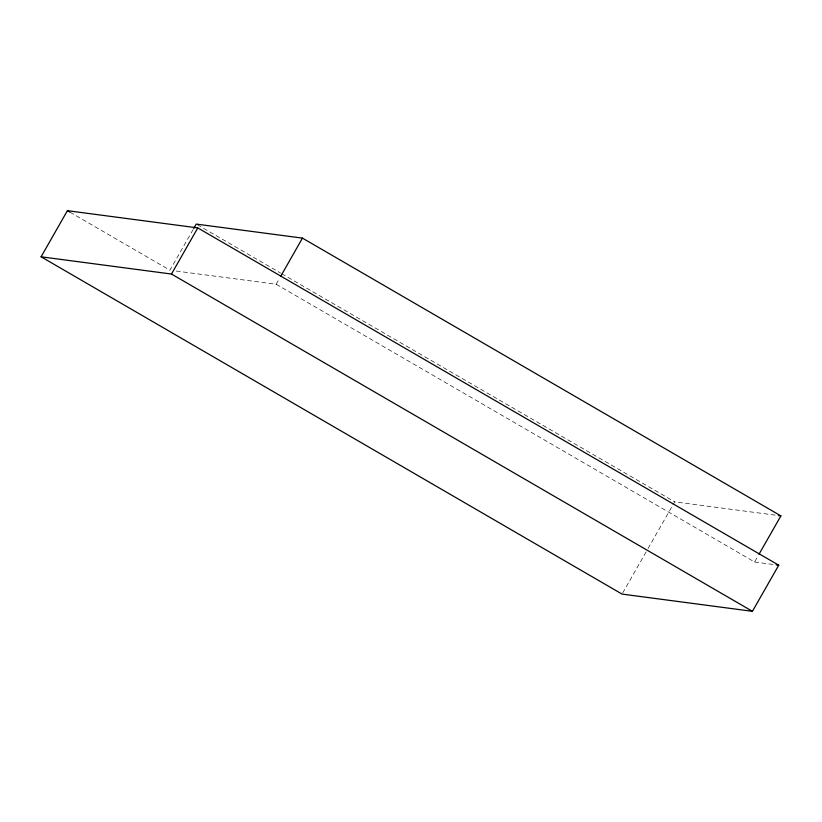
<?xml version="1.0" encoding="UTF-8"?>
<svg xmlns="http://www.w3.org/2000/svg" width="822" height="822" viewBox="0 0 822 822"><rect width="100%" height="100%" fill="white"/><g stroke="black" fill="none" stroke-linecap="round" stroke-linejoin="round"><path stroke-width="0.62" stroke-dasharray="4.11 3.08" d="M193.098 229.574L169.928 270.202L69.613 211.963M176.247 271.044L276.161 284.248L279.295 278.75M622.686 592.97L647.407 549.63M648.044 548.521L674.667 501.841L777.109 515.384M276.161 284.248L754.596 562.001L758.357 555.415M754.596 562.001L776.194 564.858M197.342 224.725L280.6 273.058M281.71 273.705L674.667 501.841"/><path stroke-width="1.23" d="M41.1 256.803L67.404 210.679L197.783 227.91L778.742 565.197L752.428 611.321L622.048 594.09L41.1 256.803L171.479 274.034L752.428 611.321M193.725 228.475L196.232 224.087L302.465 238.123L780.9 515.887L758.973 554.316M171.479 274.034L197.783 227.91M280.549 276.562L302.465 238.123M778.372 515.548L780.9 515.887M776.194 564.858L778.742 565.197M67.404 210.679L69.613 211.963"/></g></svg>
